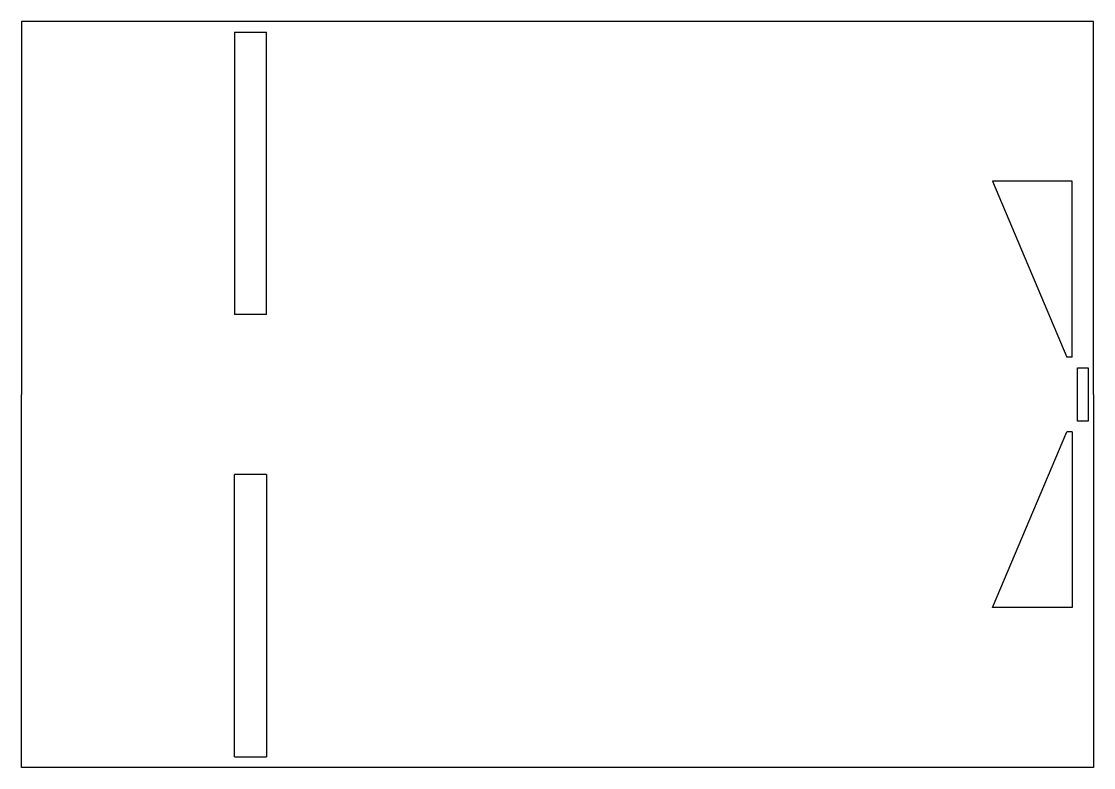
# Model space of a CAD drawing. Extents: x 7 to 108, y 27 to 97.
import ezdxf

# ---------------------------------------------------------------- set-up
doc = ezdxf.new("R2010")
doc.units = 0
doc.layers.get('0').update_dxf_attribs({"linetype": 'CONTINUOUS'})

msp = doc.modelspace()

# ---------------------------------------------------------------- linework, layer by layer
for p, q in [((107.86, 97.03), (7.26, 97.03)), ((7.26, 97.03), (7.26, 62.03)), ((107.86, 62.03), (107.86, 97.03)), ((27.26, 96.03), (27.26, 69.53)), ((27.26, 96.03), (30.26, 96.03)), ((30.26, 69.53), (30.26, 96.03)), ((105.86, 82.03), (98.36, 82.03)), ((98.36, 82.03), (105.36, 65.53)), ((105.86, 65.53), (105.86, 82.03)), ((30.26, 69.53), (27.26, 69.53)), ((105.86, 65.53), (105.36, 65.53)), ((105.86, 65.53), (105.86, 65.53)), ((7.26, 27.03), (7.26, 62.03)), ((107.86, 62.03), (107.86, 27.03)), ((98.36, 42.03), (105.36, 58.53)), ((105.86, 58.53), (105.36, 58.53)), ((105.86, 58.53), (105.86, 58.53)), ((105.86, 58.53), (105.86, 42.03)), ((27.26, 28.03), (27.26, 54.53)), ((30.26, 54.53), (27.26, 54.53)), ((30.26, 54.53), (30.26, 28.03)), ((105.86, 42.03), (98.36, 42.03)), ((27.26, 28.03), (30.26, 28.03)), ((107.86, 27.03), (7.26, 27.03))]:
    msp.add_line(p, q)
msp.add_lwpolyline([(107.36, 59.53), (106.36, 59.53), (106.36, 64.53), (107.36, 64.53)], close=True)

doc.saveas('drawing.dxf')
